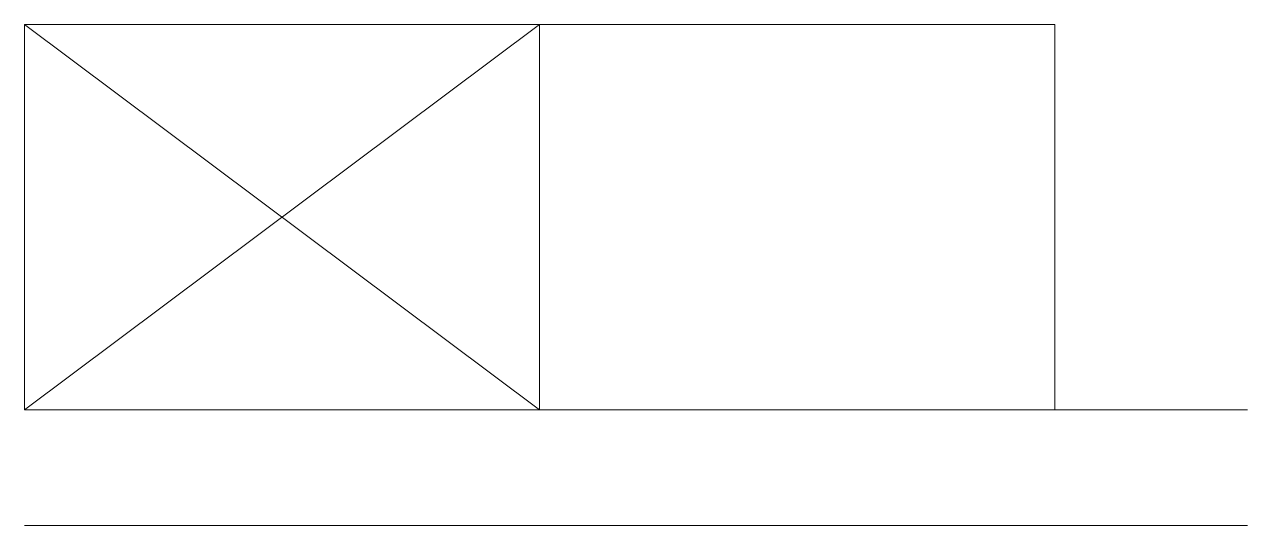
# Model space of a CAD drawing. Header units: millimetres. Extents: x -33522418 to 16198808, y -126322335 to -58690945.
# Drawn here: x -33522418 to -33521148, y -126175960 to -126175440 of the extents above.
import ezdxf

# ---------------------------------------------------------------- set-up
doc = ezdxf.new("R2010")
doc.units = ezdxf.units.MM
doc.header["$LTSCALE"] = 10
doc.layers.add('0-标注-主标', color=1, linetype='Continuous', lineweight=9)

msp = doc.modelspace()

# ---------------------------------------------------------------- linework, layer by layer
at = {"layer": '0-标注-主标', "color": 251}
for p, q in [((-33521883.5, -126175440.4), (-33522418.5, -126175840.4)), ((-33522418.5, -126175440.4), (-33521883.5, -126175840.4))]:
    msp.add_line(p, q, dxfattribs=at)
at = {"layer": '0-标注-主标', "color": 51}
msp.add_line((-33521883.5, -126175840.4), (-33521883.5, -126175440.4), dxfattribs=at)
at = {"layer": '0-标注-主标', "color": 1}
for p, q in [((-33521148.5, -126175840.4), (-33522418.5, -126175840.4)), ((-33522418.5, -126175960.4), (-33521148.5, -126175960.4))]:
    msp.add_line(p, q, dxfattribs=at)
at = {"layer": '0-标注-主标', "color": 51}
msp.add_lwpolyline([(-33521348.5, -126175840.4), (-33522418.5, -126175840.4), (-33522418.5, -126175440.4), (-33521348.5, -126175440.4)], close=True, dxfattribs=at)

doc.saveas('drawing.dxf')
